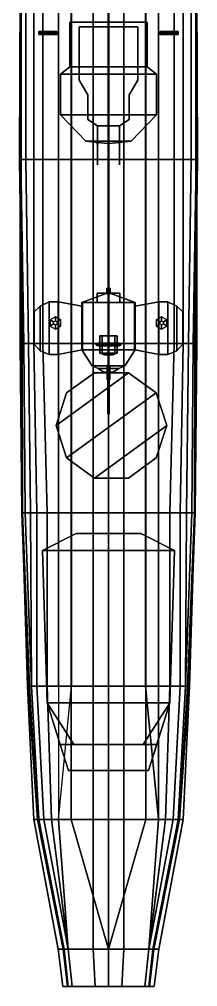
# Model space of a CAD drawing. Extents: x -5 to 5, y -53 to 52.
# Drawn here: x -5.1 to 5.1, y -52.8 to 2.7 of the extents above; entities that cross this region are included whole.
import ezdxf

# ---------------------------------------------------------------- set-up
doc = ezdxf.new("R2010")
doc.units = 0
doc.layers.get('0').update_dxf_attribs({"linetype": 'CONTINUOUS'})

msp = doc.modelspace()

# ---------------------------------------------------------------- linework, layer by layer
for points in [[(0.01, -12.79, 7.543), (-0.02, -12.79, 7.56), (-0.02, 9.19, 17.43), (0.01, 9.19, 17.41)], [(-0.02, -12.79, 7.56), (0.01, -12.79, 7.577), (0.01, 9.19, 17.45), (-0.02, 9.19, 17.43)], [(0.01, -12.79, 7.577), (0.01, -12.79, 7.543), (0.01, 9.19, 17.41), (0.01, 9.19, 17.45)], [(-0.02, -17.75, 10.64), (0.01, -17.75, 10.657), (0.01, 8.41, 24.03), (-0.02, 8.41, 24.01)], [(0.01, -17.75, 10.623), (-0.02, -17.75, 10.64), (-0.02, 8.41, 24.01), (0.01, 8.41, 23.99)], [(0.01, -17.75, 10.657), (0.01, -17.75, 10.623), (0.01, 8.41, 23.99), (0.01, 8.41, 24.03)], [(-5.05, 4.42, 1.33), (-5.05, 4.42, -0.8), (-5.1, -5.33, -0.59), (-5.05, -5.33, 1.33)], [(-5.05, 4.42, -0.8), (-5.01, 4.42, -1.13), (-5.01, -5.33, -1.25), (-5.1, -5.33, -0.59)], [(-5, 4.42, 2.83), (-5.05, 4.42, 1.33), (-5.05, -5.33, 1.33), (-5, -5.33, 2.83)], [(-5.01, 4.42, -1.13), (-4.73, 4.42, -1.77), (-4.73, -5.33, -1.85), (-5.01, -5.33, -1.25)], [(-2.14, 4.42, 2.95), (-5, 4.42, 2.83), (-5, -5.33, 2.83), (-2.14, -5.33, 2.95)], [(-4.73, 4.42, -1.77), (-4.27, 4.42, -2.2), (-4.27, -5.33, -2.24), (-4.73, -5.33, -1.85)], [(-4.27, 4.42, -2.2), (-3.75, 4.42, -2.44), (-3.75, -5.33, -2.48), (-4.27, -5.33, -2.24)], [(-3.75, 4.42, -2.44), (-2.86, 4.42, -2.7), (-2.86, -5.33, -2.74), (-3.75, -5.33, -2.48)], [(-2.86, 4.42, -2.7), (-2.12, 4.42, -2.82), (-2.12, -5.33, -2.85), (-2.86, -5.33, -2.74)], [(0, 4.42, 2.97), (-2.14, 4.42, 2.95), (-2.14, -5.33, 2.95), (0, -5.33, 2.97)], [(-2.12, 4.42, -2.82), (-0.87, 4.42, -2.9), (-0.87, -5.33, -2.95), (-2.12, -5.33, -2.85)], [(0, -5.33, -2.99), (-0.87, -5.33, -2.95), (-0.87, 4.42, -2.9), (0, 4.42, -2.91)], [(0, 4.42, -2.91), (0.87, 4.42, -2.9), (0.87, -5.33, -2.95), (0, -5.33, -2.99)], [(0, -5.33, 2.97), (2.14, -5.33, 2.95), (2.14, 4.42, 2.95), (0, 4.42, 2.97)], [(2.12, -5.33, -2.85), (0.87, -5.33, -2.95), (0.87, 4.42, -2.9), (2.12, 4.42, -2.82)], [(2.86, -5.33, -2.74), (2.12, -5.33, -2.85), (2.12, 4.42, -2.82), (2.86, 4.42, -2.7)], [(2.14, -5.33, 2.95), (5, -5.33, 2.83), (5, 4.42, 2.83), (2.14, 4.42, 2.95)], [(3.75, -5.33, -2.48), (2.86, -5.33, -2.74), (2.86, 4.42, -2.7), (3.75, 4.42, -2.44)], [(4.27, -5.33, -2.24), (3.75, -5.33, -2.48), (3.75, 4.42, -2.44), (4.27, 4.42, -2.2)], [(4.73, -5.33, -1.85), (4.27, -5.33, -2.24), (4.27, 4.42, -2.2), (4.73, 4.42, -1.77)], [(5.01, -5.33, -1.25), (4.73, -5.33, -1.85), (4.73, 4.42, -1.77), (5.01, 4.42, -1.13)], [(5, -5.33, 2.83), (5.05, -5.33, 1.33), (5.05, 4.42, 1.33), (5, 4.42, 2.83)], [(5.1, -5.33, -0.59), (5.01, -5.33, -1.25), (5.01, 4.42, -1.13), (5.05, 4.42, -0.8)], [(5.05, -5.33, 1.33), (5.1, -5.33, -0.59), (5.05, 4.42, -0.8), (5.05, 4.42, 1.33)], [(-2.22, -0.02, 5.29), (-2.22, 2.53, 5.29), (2.22, 2.53, 5.29), (2.22, -0.02, 5.29)], [(2.22, -0.02, 5.29), (2.22, 2.53, 5.29), (-2.22, 2.53, 5.29), (-2.22, -0.02, 5.29)], [(-2.22, 2.53, 5.29), (-2.22, -0.02, 5.29), (-2.22, -0.02, 6.31), (-2.22, 2.53, 6.31)], [(-2.22, 2.53, 6.31), (-2.22, -0.02, 6.31), (-2.22, -0.02, 5.29), (-2.22, 2.53, 5.29)], [(2.22, 2.53, 5.29), (-2.22, 2.53, 5.29), (-2.22, 2.53, 6.31), (2.22, 2.53, 6.31)], [(2.22, 2.53, 6.31), (-2.22, 2.53, 6.31), (-2.22, 2.53, 5.29), (2.22, 2.53, 5.29)], [(-1.67, 2.27, 5.29), (-1.67, 2.27, 2.94), (-1.67, -0.79, 2.94), (-1.67, -0.79, 5.29)], [(1.67, 2.27, 5.29), (1.67, 2.27, 2.94), (-1.67, 2.27, 2.94), (-1.67, 2.27, 5.29)], [(1.67, -0.79, 2.94), (1.67, 2.27, 2.94), (1.67, 2.27, 5.29), (1.67, -0.79, 5.29)], [(2.22, 2.53, 5.29), (2.22, -0.02, 5.29), (2.22, -0.02, 6.31), (2.22, 2.53, 6.31)], [(2.22, 2.53, 6.31), (2.22, -0.02, 6.31), (2.22, -0.02, 5.29), (2.22, 2.53, 5.29)], [(-3.99, 1.92, 6.24), (-3.99, 1.84, 6.32), (-3.99, 1.92, 6.4), (-3.99, 2, 6.32)], [(-3.99, 2, 6.32), (-3.99, 1.92, 6.4), (-2.88, 1.92, 6.4), (-2.96, 2, 6.32)], [(-3.99, 1.92, 6.24), (-3.99, 2, 6.32), (-2.96, 2, 6.32), (-3.04, 1.92, 6.24)], [(-3.99, 1.92, 6.4), (-3.99, 1.84, 6.32), (-2.96, 1.84, 6.32), (-2.88, 1.92, 6.4)], [(-3.99, 1.84, 6.32), (-3.99, 1.92, 6.24), (-3.04, 1.92, 6.24), (-2.96, 1.84, 6.32)], [(-2.96, 2, 2.83), (-3.04, 1.92, 2.83), (-3.04, 1.92, 6.24), (-2.96, 2, 6.32)], [(-3.04, 1.92, 2.83), (-2.96, 1.84, 2.83), (-2.96, 1.84, 6.32), (-3.04, 1.92, 6.24)], [(-2.88, 1.92, 2.83), (-2.96, 2, 2.83), (-2.96, 2, 6.32), (-2.88, 1.92, 6.4)], [(-2.96, 1.84, 2.83), (-2.88, 1.92, 2.83), (-2.88, 1.92, 6.4), (-2.96, 1.84, 6.32)], [(2.96, 2, 2.83), (2.88, 1.92, 2.83), (2.88, 1.92, 6.4), (2.96, 2, 6.32)], [(3.99, 1.92, 6.4), (3.99, 2, 6.32), (2.96, 2, 6.32), (2.88, 1.92, 6.4)], [(2.88, 1.92, 2.83), (2.96, 1.84, 2.83), (2.96, 1.84, 6.32), (2.88, 1.92, 6.4)], [(3.99, 1.84, 6.32), (3.99, 1.92, 6.4), (2.88, 1.92, 6.4), (2.96, 1.84, 6.32)], [(3.04, 1.92, 2.83), (2.96, 2, 2.83), (2.96, 2, 6.32), (3.04, 1.92, 6.24)], [(3.99, 2, 6.32), (3.99, 1.92, 6.24), (3.04, 1.92, 6.24), (2.96, 2, 6.32)], [(2.96, 1.84, 2.83), (3.04, 1.92, 2.83), (3.04, 1.92, 6.24), (2.96, 1.84, 6.32)], [(3.99, 1.92, 6.24), (3.99, 1.84, 6.32), (2.96, 1.84, 6.32), (3.04, 1.92, 6.24)], [(3.99, 1.92, 6.24), (3.99, 2, 6.32), (3.99, 1.92, 6.4), (3.99, 1.84, 6.32)], [(-2.74, -0.45, 5.29), (-2.22, -0.02, 5.29), (2.22, -0.02, 5.29), (2.74, -0.45, 5.29)], [(2.74, -0.45, 5.29), (2.22, -0.02, 5.29), (-2.22, -0.02, 5.29), (-2.74, -0.45, 5.29)], [(-2.22, -0.02, 6.31), (-2.74, -0.45, 6.31), (-2.74, -0.45, 5.29), (-2.22, -0.02, 5.29)], [(-2.22, -0.02, 5.29), (-2.74, -0.45, 5.29), (-2.74, -0.45, 6.31), (-2.22, -0.02, 6.31)], [(2.74, -2.78, 5.29), (2.74, -0.45, 5.29), (-2.74, -0.45, 5.29), (-2.74, -2.78, 5.29)], [(-2.74, -2.78, 5.29), (-2.74, -0.45, 5.29), (2.74, -0.45, 5.29), (2.74, -2.78, 5.29)], [(-2.74, -2.78, 6.31), (-2.74, -0.45, 6.31), (-2.74, -0.45, 5.29), (-2.74, -2.78, 5.29)], [(-2.74, -2.78, 5.29), (-2.74, -0.45, 5.29), (-2.74, -0.45, 6.31), (-2.74, -2.78, 6.31)], [(2.22, -0.02, 5.29), (2.74, -0.45, 5.29), (2.74, -0.45, 6.31), (2.22, -0.02, 6.31)], [(2.22, -0.02, 6.31), (2.74, -0.45, 6.31), (2.74, -0.45, 5.29), (2.22, -0.02, 5.29)], [(2.74, -2.78, 6.31), (2.74, -0.45, 6.31), (2.74, -0.45, 5.29), (2.74, -2.78, 5.29)], [(2.74, -2.78, 5.29), (2.74, -0.45, 5.29), (2.74, -0.45, 6.31), (2.74, -2.78, 6.31)], [(-1.67, -0.79, 5.29), (-1.67, -0.79, 2.94), (-1.18, -1.62, 2.94), (-1.18, -1.62, 5.29)], [(1.18, -1.62, 2.94), (1.67, -0.79, 2.94), (1.67, -0.79, 5.29), (1.18, -1.62, 5.29)], [(-1.18, -1.62, 5.29), (-1.18, -1.62, 2.94), (-1.18, -3.04, 2.94), (-1.18, -3.04, 5.29)], [(1.18, -3.04, 2.94), (1.18, -1.62, 2.94), (1.18, -1.62, 5.29), (1.18, -3.04, 5.29)], [(1.29, -4.29, 5.29), (2.74, -2.78, 5.29), (-2.74, -2.78, 5.29), (-1.29, -4.29, 5.29)], [(-1.29, -4.29, 5.29), (-2.74, -2.78, 5.29), (2.74, -2.78, 5.29), (1.29, -4.29, 5.29)], [(-1.29, -4.29, 5.29), (-2.74, -2.78, 5.29), (-2.74, -2.78, 6.31), (-1.29, -4.29, 6.31)], [(-1.29, -4.29, 6.31), (-2.74, -2.78, 6.31), (-2.74, -2.78, 5.29), (-1.29, -4.29, 5.29)], [(-1.18, -3.04, 5.29), (-1.18, -3.04, 2.94), (-0.63, -3.4, 2.94), (-0.63, -3.4, 5.29)], [(0.63, -3.4, 2.94), (1.18, -3.04, 2.94), (1.18, -3.04, 5.29), (0.63, -3.4, 5.29)], [(1.29, -4.29, 6.31), (2.74, -2.78, 6.31), (2.74, -2.78, 5.29), (1.29, -4.29, 5.29)], [(1.29, -4.29, 5.29), (2.74, -2.78, 5.29), (2.74, -2.78, 6.31), (1.29, -4.29, 6.31)], [(-0.63, -3.4, 5.29), (-0.63, -3.4, 2.94), (0.63, -3.4, 2.94), (0.63, -3.4, 5.29)], [(-0.63, -4.26, 5.29), (-0.63, -3.4, 5.29), (-0.63, -3.4, 2.97), (-0.63, -4.26, 2.97)], [(-0.63, -4.26, 2.97), (-0.63, -3.4, 2.97), (-0.63, -3.4, 5.29), (-0.63, -4.26, 5.29)], [(0.63, -4.26, 2.97), (0.63, -3.4, 2.97), (0.63, -3.4, 5.29), (0.63, -4.26, 5.29)], [(0.63, -4.26, 5.29), (0.63, -3.4, 5.29), (0.63, -3.4, 2.97), (0.63, -4.26, 2.97)], [(-0.05, -4.42, 5.29), (-1.29, -4.29, 5.29), (1.29, -4.29, 5.29), (0.05, -4.42, 5.29)], [(0.05, -4.42, 5.29), (1.29, -4.29, 5.29), (-1.29, -4.29, 5.29), (-0.05, -4.42, 5.29)], [(-0.05, -4.42, 6.31), (-1.29, -4.29, 6.31), (-1.29, -4.29, 5.29), (-0.05, -4.42, 5.29)], [(-0.05, -4.42, 5.29), (-1.29, -4.29, 5.29), (-1.29, -4.29, 6.31), (-0.05, -4.42, 6.31)], [(-0.58, -4.42, 5.29), (-0.68, -4.42, 5.29), (-0.68, -4.42, 6.31), (-0.58, -4.42, 6.31)], [(-0.58, -4.42, 6.31), (-0.68, -4.42, 6.31), (-0.68, -4.42, 5.29), (-0.58, -4.42, 5.29)], [(-0.63, -5.12, 5.29), (-0.63, -4.26, 5.29), (-0.63, -4.26, 4.55), (-0.63, -4.52, 4.97)], [(-0.63, -4.52, 4.97), (-0.63, -4.26, 4.55), (-0.63, -4.26, 5.29), (-0.63, -5.12, 5.29)], [(-0.63, -5.64, 5.29), (-0.63, -4.42, 5.29), (-0.63, -4.42, 5.46), (-0.63, -5.64, 5.46)], [(-0.63, -5.64, 5.46), (-0.63, -4.42, 5.46), (-0.63, -4.42, 5.29), (-0.63, -5.64, 5.29)], [(0.05, -4.42, 5.29), (-0.05, -4.42, 5.29), (-0.05, -4.42, 6.31), (0.05, -4.42, 6.31)], [(0.05, -4.42, 6.31), (-0.05, -4.42, 6.31), (-0.05, -4.42, 5.29), (0.05, -4.42, 5.29)], [(0.05, -4.42, 5.29), (1.29, -4.29, 5.29), (1.29, -4.29, 6.31), (0.05, -4.42, 6.31)], [(0.05, -4.42, 6.31), (1.29, -4.29, 6.31), (1.29, -4.29, 5.29), (0.05, -4.42, 5.29)], [(0.63, -5.12, 5.29), (0.63, -4.26, 5.29), (0.63, -4.26, 4.55), (0.63, -4.52, 4.97)], [(0.63, -4.52, 4.97), (0.63, -4.26, 4.55), (0.63, -4.26, 5.29), (0.63, -5.12, 5.29)], [(0.63, -5.64, 5.46), (0.63, -4.42, 5.46), (0.63, -4.42, 5.29), (0.63, -5.64, 5.29)], [(0.63, -5.64, 5.29), (0.63, -4.42, 5.29), (0.63, -4.42, 5.46), (0.63, -5.64, 5.46)], [(-5.05, -5.33, 1.33), (-5.1, -5.33, -0.59), (-4.95, -15.89, -0.84), (-5.05, -15.89, 1.33)], [(-5.1, -5.33, -0.59), (-5.01, -5.33, -1.25), (-4.84, -15.89, -1.25), (-4.95, -15.89, -0.84)], [(-5, -5.33, 2.83), (-5.05, -5.33, 1.33), (-5.05, -15.89, 1.33), (-5, -15.89, 2.83)], [(-5.01, -5.33, -1.25), (-4.73, -5.33, -1.85), (-4.58, -15.89, -1.71), (-4.84, -15.89, -1.25)], [(-2.14, -5.33, 2.95), (-5, -5.33, 2.83), (-5, -15.89, 2.83), (-2.14, -15.89, 2.95)], [(-4.73, -5.33, -1.85), (-4.27, -5.33, -2.24), (-4.27, -15.89, -2.01), (-4.58, -15.89, -1.71)], [(-4.27, -5.33, -2.24), (-3.75, -5.33, -2.48), (-3.75, -15.89, -2.31), (-4.27, -15.89, -2.01)], [(-3.75, -5.33, -2.48), (-2.86, -5.33, -2.74), (-2.86, -15.89, -2.62), (-3.75, -15.89, -2.31)], [(-2.86, -5.33, -2.74), (-2.12, -5.33, -2.85), (-2.12, -15.89, -2.81), (-2.86, -15.89, -2.62)], [(0, -5.33, 2.97), (-2.14, -5.33, 2.95), (-2.14, -15.89, 2.95), (0, -15.89, 2.97)], [(-2.12, -5.33, -2.85), (-0.87, -5.33, -2.95), (-0.87, -15.89, -2.95), (-2.12, -15.89, -2.81)], [(0, -15.89, -2.99), (-0.87, -15.89, -2.95), (-0.87, -5.33, -2.95), (0, -5.33, -2.99)], [(0, -5.33, -2.99), (0.87, -5.33, -2.95), (0.87, -15.89, -2.95), (0, -15.89, -2.99)], [(0, -15.89, 2.97), (2.14, -15.89, 2.95), (2.14, -5.33, 2.95), (0, -5.33, 2.97)], [(2.12, -15.89, -2.81), (0.87, -15.89, -2.95), (0.87, -5.33, -2.95), (2.12, -5.33, -2.85)], [(2.86, -15.89, -2.62), (2.12, -15.89, -2.81), (2.12, -5.33, -2.85), (2.86, -5.33, -2.74)], [(2.14, -15.89, 2.95), (5, -15.89, 2.83), (5, -5.33, 2.83), (2.14, -5.33, 2.95)], [(3.75, -15.89, -2.31), (2.86, -15.89, -2.62), (2.86, -5.33, -2.74), (3.75, -5.33, -2.48)], [(4.27, -15.89, -2.01), (3.75, -15.89, -2.31), (3.75, -5.33, -2.48), (4.27, -5.33, -2.24)], [(4.58, -15.89, -1.71), (4.27, -15.89, -2.01), (4.27, -5.33, -2.24), (4.73, -5.33, -1.85)], [(4.84, -15.89, -1.25), (4.58, -15.89, -1.71), (4.73, -5.33, -1.85), (5.01, -5.33, -1.25)], [(4.95, -15.89, -0.84), (4.84, -15.89, -1.25), (5.01, -5.33, -1.25), (5.1, -5.33, -0.59)], [(5.05, -15.89, 1.33), (4.95, -15.89, -0.84), (5.1, -5.33, -0.59), (5.05, -5.33, 1.33)], [(5, -15.89, 2.83), (5.05, -15.89, 1.33), (5.05, -5.33, 1.33), (5, -5.33, 2.83)], [(0.1, -12.92, 7.6), (0.1, -12.71, 7.6), (-0.1, -12.71, 7.6), (-0.1, -12.92, 7.6)], [(-0.1, -12.71, 7.6), (-0.1, -12.71, 5.28), (-0.1, -12.92, 5.49), (-0.1, -12.92, 7.6)], [(0.1, -12.71, 7.6), (0.1, -12.71, 5.28), (-0.1, -12.71, 5.28), (-0.1, -12.71, 7.6)], [(-0.1, -12.71, 5.28), (-0.1, -13.02, 5.28), (-0.1, -13.02, 5.49), (-0.1, -12.92, 5.49)], [(0.1, -12.71, 5.28), (0.1, -13.02, 5.28), (-0.1, -13.02, 5.28), (-0.1, -12.71, 5.28)], [(0.1, -12.92, 5.49), (0.1, -12.71, 5.28), (0.1, -12.71, 7.6), (0.1, -12.92, 7.6)], [(0.1, -13.02, 5.49), (0.1, -13.02, 5.28), (0.1, -12.71, 5.28), (0.1, -12.92, 5.49)], [(1.53, -13.54, 5.27), (0.14, -13.02, 5.27), (-0.14, -13.02, 5.27), (-1.53, -13.54, 5.27)], [(-1.53, -13.54, 5.27), (-0.14, -13.02, 5.27), (0.14, -13.02, 5.27), (1.53, -13.54, 5.27)], [(-1.53, -13.54, 5.27), (-0.14, -13.02, 5.27), (-0.14, -13.02, 6.29), (-1.53, -13.54, 6.29)], [(-1.53, -13.54, 6.29), (-0.14, -13.02, 6.29), (-0.14, -13.02, 5.27), (-1.53, -13.54, 5.27)], [(-0.65, -13.01, 3.84), (-0.65, -13.01, 2.94), (-0.65, -13.54, 2.94), (-0.65, -13.54, 3.84)], [(0.65, -13.01, 3.84), (0.65, -13.01, 2.94), (-0.65, -13.01, 2.94), (-0.65, -13.01, 3.84)], [(0.65, -13.54, 3.84), (0.65, -13.01, 3.84), (-0.65, -13.01, 3.84), (-0.65, -13.54, 3.84)], [(0.14, -13.02, 6.29), (-0.14, -13.02, 6.29), (-0.14, -13.02, 5.27), (0.14, -13.02, 5.27)], [(0.14, -13.02, 5.27), (-0.14, -13.02, 5.27), (-0.14, -13.02, 6.29), (0.14, -13.02, 6.29)], [(-0.1, -12.92, 7.6), (-0.1, -12.92, 5.49), (0.1, -12.92, 5.49), (0.1, -12.92, 7.6)], [(-0.1, -12.92, 5.49), (-0.1, -13.02, 5.49), (0.1, -13.02, 5.49), (0.1, -12.92, 5.49)], [(1.53, -13.54, 5.27), (0.14, -13.02, 5.27), (0.14, -13.02, 6.29), (1.53, -13.54, 6.29)], [(1.53, -13.54, 6.29), (0.14, -13.02, 6.29), (0.14, -13.02, 5.27), (1.53, -13.54, 5.27)], [(0.65, -13.54, 2.94), (0.65, -13.01, 2.94), (0.65, -13.01, 3.84), (0.65, -13.54, 3.84)], [(-3.91, -16.31, 5.27), (-3.91, -13.75, 5.27), (-4.26, -14.07, 5.27), (-4.26, -15.92, 5.27)], [(-4.26, -15.92, 5.27), (-4.26, -14.07, 5.27), (-3.91, -13.75, 5.27), (-3.91, -16.31, 5.27)], [(-3.91, -13.75, 5.27), (-4.26, -14.07, 5.27), (-4.26, -14.07, 6.29), (-3.91, -13.75, 6.29)], [(-3.91, -13.75, 6.29), (-4.26, -14.07, 6.29), (-4.26, -14.07, 5.27), (-3.91, -13.75, 5.27)], [(-3.91, -16.31, 5.27), (-3.91, -13.75, 5.27), (-3.4, -13.5, 5.27), (-3.4, -16.51, 5.27)], [(-3.4, -16.51, 5.27), (-3.4, -13.5, 5.27), (-3.91, -13.75, 5.27), (-3.91, -16.31, 5.27)], [(-3.4, -13.5, 6.29), (-3.91, -13.75, 6.29), (-3.91, -13.75, 5.27), (-3.4, -13.5, 5.27)], [(-3.4, -13.5, 5.27), (-3.91, -13.75, 5.27), (-3.91, -13.75, 6.29), (-3.4, -13.5, 6.29)], [(-2.89, -16.51, 5.27), (-2.89, -13.5, 5.27), (-3.4, -13.5, 5.27), (-3.4, -16.51, 5.27)], [(-3.4, -16.51, 5.27), (-3.4, -13.5, 5.27), (-2.89, -13.5, 5.27), (-2.89, -16.51, 5.27)], [(-2.89, -13.5, 5.27), (-3.4, -13.5, 5.27), (-3.4, -13.5, 6.29), (-2.89, -13.5, 6.29)], [(-2.89, -13.5, 6.29), (-3.4, -13.5, 6.29), (-3.4, -13.5, 5.27), (-2.89, -13.5, 5.27)], [(-1.53, -13.75, 6.29), (-2.89, -13.5, 6.29), (-2.89, -13.5, 5.27), (-1.53, -13.75, 5.27)], [(-1.53, -13.75, 5.27), (-2.89, -13.5, 5.27), (-2.89, -13.5, 6.29), (-1.53, -13.75, 6.29)], [(-2.89, -16.51, 5.27), (-2.89, -13.5, 5.27), (-1.53, -13.75, 5.27), (-1.53, -16.26, 5.27)], [(-1.53, -16.26, 5.27), (-1.53, -13.75, 5.27), (-2.89, -13.5, 5.27), (-2.89, -16.51, 5.27)], [(-1.53, -16.26, 5.27), (-1.53, -13.54, 5.27), (1.53, -13.54, 5.27), (1.53, -16.26, 5.27)], [(1.53, -16.26, 5.27), (1.53, -13.54, 5.27), (-1.53, -13.54, 5.27), (-1.53, -16.26, 5.27)], [(-1.53, -13.75, 6.29), (-1.53, -13.54, 6.29), (-1.53, -13.54, 5.27), (-1.53, -13.75, 5.27)], [(-1.53, -13.75, 5.27), (-1.53, -13.54, 5.27), (-1.53, -13.54, 6.29), (-1.53, -13.75, 6.29)], [(-1.48, -13.54, 5.27), (-1.48, -13.54, 2.94), (-1.48, -16.26, 2.94), (-1.48, -16.26, 5.27)], [(1.48, -13.54, 5.27), (1.48, -13.54, 2.94), (-1.48, -13.54, 2.94), (-1.48, -13.54, 5.27)], [(1.48, -16.26, 2.94), (1.48, -13.54, 2.94), (1.48, -13.54, 5.27), (1.48, -16.26, 5.27)], [(2.89, -16.51, 5.27), (2.89, -13.5, 5.27), (1.53, -13.75, 5.27), (1.53, -16.26, 5.27)], [(1.53, -16.26, 5.27), (1.53, -13.75, 5.27), (2.89, -13.5, 5.27), (2.89, -16.51, 5.27)], [(1.53, -13.75, 6.29), (2.89, -13.5, 6.29), (2.89, -13.5, 5.27), (1.53, -13.75, 5.27)], [(1.53, -13.75, 5.27), (2.89, -13.5, 5.27), (2.89, -13.5, 6.29), (1.53, -13.75, 6.29)], [(1.53, -13.75, 5.27), (1.53, -13.54, 5.27), (1.53, -13.54, 6.29), (1.53, -13.75, 6.29)], [(1.53, -13.75, 6.29), (1.53, -13.54, 6.29), (1.53, -13.54, 5.27), (1.53, -13.75, 5.27)], [(2.89, -16.51, 5.27), (2.89, -13.5, 5.27), (3.4, -13.5, 5.27), (3.4, -16.51, 5.27)], [(3.4, -16.51, 5.27), (3.4, -13.5, 5.27), (2.89, -13.5, 5.27), (2.89, -16.51, 5.27)], [(2.89, -13.5, 5.27), (3.4, -13.5, 5.27), (3.4, -13.5, 6.29), (2.89, -13.5, 6.29)], [(2.89, -13.5, 6.29), (3.4, -13.5, 6.29), (3.4, -13.5, 5.27), (2.89, -13.5, 5.27)], [(3.91, -16.31, 5.27), (3.91, -13.75, 5.27), (3.4, -13.5, 5.27), (3.4, -16.51, 5.27)], [(3.4, -16.51, 5.27), (3.4, -13.5, 5.27), (3.91, -13.75, 5.27), (3.91, -16.31, 5.27)], [(3.4, -13.5, 6.29), (3.91, -13.75, 6.29), (3.91, -13.75, 5.27), (3.4, -13.5, 5.27)], [(3.4, -13.5, 5.27), (3.91, -13.75, 5.27), (3.91, -13.75, 6.29), (3.4, -13.5, 6.29)], [(3.91, -16.31, 5.27), (3.91, -13.75, 5.27), (4.26, -14.07, 5.27), (4.26, -15.92, 5.27)], [(4.26, -15.92, 5.27), (4.26, -14.07, 5.27), (3.91, -13.75, 5.27), (3.91, -16.31, 5.27)], [(3.91, -13.75, 5.27), (4.26, -14.07, 5.27), (4.26, -14.07, 6.29), (3.91, -13.75, 6.29)], [(3.91, -13.75, 6.29), (4.26, -14.07, 6.29), (4.26, -14.07, 5.27), (3.91, -13.75, 5.27)], [(-4.26, -14.07, 6.29), (-4.26, -15.92, 6.29), (-4.26, -15.92, 5.27), (-4.26, -14.07, 5.27)], [(-4.26, -14.07, 5.27), (-4.26, -15.92, 5.27), (-4.26, -15.92, 6.29), (-4.26, -14.07, 6.29)], [(-4.26, -14.22, 5.27), (-4.26, -14.07, 5.27), (-4.26, -14.07, 2.9), (-4.26, -14.22, 2.9)], [(-4.26, -14.22, 2.9), (-4.26, -14.07, 2.9), (-4.26, -14.07, 5.27), (-4.26, -14.22, 5.27)], [(-4.26, -15.56, 3.73), (-4.26, -15.56, 3.56), (-4.26, -14.22, 4.88), (-4.26, -14.22, 5.05)], [(-4.26, -14.22, 5.05), (-4.26, -14.22, 4.88), (-4.26, -15.56, 3.56), (-4.26, -15.56, 3.73)], [(-4.26, -14.22, 3.59), (-4.26, -14.22, 3.76), (-4.26, -15.56, 5.08), (-4.26, -15.56, 4.91)], [(-4.26, -15.56, 4.91), (-4.26, -15.56, 5.08), (-4.26, -14.22, 3.76), (-4.26, -14.22, 3.59)], [(-3.144, -14.65, 6.2), (-3.04, -14.59, 6.2), (-3.04, -14.36, 5.27), (-3.343, -14.535, 5.27)], [(-3.04, -14.59, 6.2), (-2.936, -14.65, 6.2), (-2.737, -14.535, 5.27), (-3.04, -14.36, 5.27)], [(2.936, -14.65, 6.2), (3.04, -14.59, 6.2), (3.04, -14.36, 5.27), (2.737, -14.535, 5.27)], [(3.04, -14.59, 6.2), (3.144, -14.65, 6.2), (3.343, -14.535, 5.27), (3.04, -14.36, 5.27)], [(4.26, -14.07, 6.29), (4.26, -15.92, 6.29), (4.26, -15.92, 5.27), (4.26, -14.07, 5.27)], [(4.26, -14.07, 5.27), (4.26, -15.92, 5.27), (4.26, -15.92, 6.29), (4.26, -14.07, 6.29)], [(4.26, -14.22, 5.27), (4.26, -14.07, 5.27), (4.26, -14.07, 2.9), (4.26, -14.22, 2.9)], [(4.26, -14.22, 2.9), (4.26, -14.07, 2.9), (4.26, -14.07, 5.27), (4.26, -14.22, 5.27)], [(4.26, -14.22, 3.59), (4.26, -14.22, 3.76), (4.26, -15.56, 5.08), (4.26, -15.56, 4.91)], [(4.26, -15.56, 4.91), (4.26, -15.56, 5.08), (4.26, -14.22, 3.76), (4.26, -14.22, 3.59)], [(4.26, -15.56, 3.73), (4.26, -15.56, 3.56), (4.26, -14.22, 4.88), (4.26, -14.22, 5.05)], [(4.26, -14.22, 5.05), (4.26, -14.22, 4.88), (4.26, -15.56, 3.56), (4.26, -15.56, 3.73)], [(-4.26, -14.96, 5.27), (-4.26, -14.81, 5.27), (-4.26, -14.81, 2.9), (-4.26, -14.96, 2.9)], [(-4.26, -14.96, 2.9), (-4.26, -14.81, 2.9), (-4.26, -14.81, 5.27), (-4.26, -14.96, 5.27)], [(-3.144, -14.77, 6.2), (-3.144, -14.65, 6.2), (-3.343, -14.535, 5.27), (-3.343, -14.885, 5.27)], [(-3.04, -14.83, 6.2), (-3.144, -14.77, 6.2), (-3.343, -14.885, 5.27), (-3.04, -15.06, 5.27)], [(-2.936, -14.77, 6.2), (-3.04, -14.83, 6.2), (-3.04, -15.06, 5.27), (-2.737, -14.885, 5.27)], [(-2.936, -14.65, 6.2), (-2.936, -14.77, 6.2), (-2.737, -14.885, 5.27), (-2.737, -14.535, 5.27)], [(2.936, -14.77, 6.2), (2.936, -14.65, 6.2), (2.737, -14.535, 5.27), (2.737, -14.885, 5.27)], [(3.04, -14.83, 6.2), (2.936, -14.77, 6.2), (2.737, -14.885, 5.27), (3.04, -15.06, 5.27)], [(3.144, -14.77, 6.2), (3.04, -14.83, 6.2), (3.04, -15.06, 5.27), (3.343, -14.885, 5.27)], [(3.144, -14.65, 6.2), (3.144, -14.77, 6.2), (3.343, -14.885, 5.27), (3.343, -14.535, 5.27)], [(4.26, -14.96, 2.9), (4.26, -14.81, 2.9), (4.26, -14.81, 5.27), (4.26, -14.96, 5.27)], [(4.26, -14.96, 5.27), (4.26, -14.81, 5.27), (4.26, -14.81, 2.9), (4.26, -14.96, 2.9)], [(0.5, -15.44, 7.38), (-0.354, -15.44, 7.026), (-0.5, -15.44, 7.38), (0.354, -15.44, 7.734)], [(0.354, -15.44, 7.734), (-0.5, -15.44, 7.38), (-0.354, -15.44, 7.734), (0, -15.44, 7.88)], [(-0.5, -15.44, 7.38), (-0.354, -15.44, 7.026), (-0.354, -16.44, 7.026), (-0.5, -16.44, 7.38)], [(-0.354, -15.44, 7.734), (-0.5, -15.44, 7.38), (-0.5, -16.44, 7.38), (-0.354, -16.44, 7.734)], [(0.354, -15.44, 7.026), (0, -15.44, 6.88), (-0.354, -15.44, 7.026), (0.5, -15.44, 7.38)], [(-0.354, -15.44, 7.026), (0, -15.44, 6.88), (0, -16.44, 6.88), (-0.354, -16.44, 7.026)], [(0, -15.44, 7.88), (-0.354, -15.44, 7.734), (-0.354, -16.44, 7.734), (0, -16.44, 7.88)], [(0, -15.44, 6.88), (0.354, -15.44, 7.026), (0.354, -16.44, 7.026), (0, -16.44, 6.88)], [(0.354, -15.44, 7.734), (0, -15.44, 7.88), (0, -16.44, 7.88), (0.354, -16.44, 7.734)], [(0.354, -15.44, 7.026), (0.5, -15.44, 7.38), (0.5, -16.44, 7.38), (0.354, -16.44, 7.026)], [(0.5, -15.44, 7.38), (0.354, -15.44, 7.734), (0.354, -16.44, 7.734), (0.5, -16.44, 7.38)], [(-5, -15.89, 2.83), (-5.05, -15.89, 1.33), (-4.96, -25.6, 1.33), (-4.94, -25.6, 2.83)], [(-5.05, -15.89, 1.33), (-4.95, -15.89, -0.84), (-4.93, -25.6, -0.25), (-4.96, -25.6, 1.33)], [(-2.14, -15.89, 2.95), (-5, -15.89, 2.83), (-4.94, -25.6, 2.83), (-2.14, -25.6, 2.95)], [(-4.95, -15.89, -0.84), (-4.84, -15.89, -1.25), (-4.76, -25.6, -0.91), (-4.93, -25.6, -0.25)], [(-4.84, -15.89, -1.25), (-4.58, -15.89, -1.71), (-4.46, -25.6, -1.4), (-4.76, -25.6, -0.91)], [(-4.58, -15.89, -1.71), (-4.27, -15.89, -2.01), (-4.1, -25.6, -1.79), (-4.46, -25.6, -1.4)], [(-4.27, -15.89, -2.01), (-3.75, -15.89, -2.31), (-3.51, -25.6, -2.18), (-4.1, -25.6, -1.79)], [(-4.26, -15.71, 2.9), (-4.26, -15.56, 2.9), (-4.26, -15.56, 5.27), (-4.26, -15.71, 5.27)], [(-4.26, -15.71, 5.27), (-4.26, -15.56, 5.27), (-4.26, -15.56, 2.9), (-4.26, -15.71, 2.9)], [(-4.26, -15.92, 5.27), (-3.91, -16.31, 5.27), (-3.91, -16.31, 6.29), (-4.26, -15.92, 6.29)], [(-4.26, -15.92, 6.29), (-3.91, -16.31, 6.29), (-3.91, -16.31, 5.27), (-4.26, -15.92, 5.27)], [(-3.75, -15.89, -2.31), (-2.86, -15.89, -2.62), (-2.86, -25.6, -2.45), (-3.51, -25.6, -2.18)], [(-2.86, -15.89, -2.62), (-2.12, -15.89, -2.81), (-2.12, -25.6, -2.67), (-2.86, -25.6, -2.45)], [(0, -15.89, 2.97), (-2.14, -15.89, 2.95), (-2.14, -25.6, 2.95), (0, -25.6, 2.97)], [(-2.12, -15.89, -2.81), (-0.87, -15.89, -2.95), (-0.87, -25.6, -2.92), (-2.12, -25.6, -2.67)], [(0, -25.6, -2.99), (-0.87, -25.6, -2.92), (-0.87, -15.89, -2.95), (0, -15.89, -2.99)], [(-0.7, -15.99, 7.38), (-0.7, -15.89, 7.38), (-0.7, -15.915, 7.337), (-0.7, -15.965, 7.337)], [(-0.7, -15.965, 7.423), (-0.7, -15.915, 7.423), (-0.7, -15.89, 7.38), (-0.7, -15.99, 7.38)], [(-0.5, -15.89, 7.38), (-0.48, -15.915, 7.337), (-0.7, -15.915, 7.337), (-0.7, -15.89, 7.38)], [(-0.48, -15.915, 7.423), (-0.5, -15.89, 7.38), (-0.7, -15.89, 7.38), (-0.7, -15.915, 7.423)], [(-0.48, -15.915, 7.337), (-0.48, -15.965, 7.337), (-0.7, -15.965, 7.337), (-0.7, -15.915, 7.337)], [(-0.48, -15.965, 7.423), (-0.48, -15.915, 7.423), (-0.7, -15.915, 7.423), (-0.7, -15.965, 7.423)], [(-0.48, -15.965, 7.337), (-0.5, -15.99, 7.38), (-0.7, -15.99, 7.38), (-0.7, -15.965, 7.337)], [(-0.5, -15.99, 7.38), (-0.48, -15.965, 7.423), (-0.7, -15.965, 7.423), (-0.7, -15.99, 7.38)], [(-0.68, -15.94, 6.69), (-0.6, -15.86, 6.75), (-0.28, -15.86, 6.56), (-0.28, -15.94, 6.48)], [(-0.68, -15.94, 7.46), (-0.6, -16.02, 7.46), (-0.52, -15.94, 7.46), (-0.6, -15.86, 7.46)], [(-0.6, -15.86, 6.75), (-0.68, -15.94, 6.69), (-0.68, -15.94, 7.46), (-0.6, -15.86, 7.46)], [(-0.6, -16.02, 6.75), (-0.68, -15.94, 6.69), (-0.28, -15.94, 6.48), (-0.28, -16.02, 6.56)], [(-0.68, -15.94, 6.69), (-0.6, -16.02, 6.75), (-0.6, -16.02, 7.46), (-0.68, -15.94, 7.46)], [(-0.6, -15.86, 6.75), (-0.52, -15.94, 6.82), (-0.28, -15.94, 6.64), (-0.28, -15.86, 6.56)], [(-0.52, -15.94, 6.82), (-0.6, -15.86, 6.75), (-0.6, -15.86, 7.46), (-0.52, -15.94, 7.46)], [(-0.52, -15.94, 6.82), (-0.6, -16.02, 6.75), (-0.28, -16.02, 6.56), (-0.28, -15.94, 6.64)], [(-0.6, -16.02, 6.75), (-0.52, -15.94, 6.82), (-0.52, -15.94, 7.46), (-0.6, -16.02, 7.46)], [(0.28, -15.94, 6.64), (0.28, -15.86, 6.56), (-0.28, -15.86, 6.56), (-0.28, -15.94, 6.64)], [(0.28, -15.86, 6.56), (0.28, -15.94, 6.48), (-0.28, -15.94, 6.48), (-0.28, -15.86, 6.56)], [(0.28, -16.02, 6.56), (0.28, -15.94, 6.64), (-0.28, -15.94, 6.64), (-0.28, -16.02, 6.56)], [(0.28, -15.94, 6.48), (0.28, -16.02, 6.56), (-0.28, -16.02, 6.56), (-0.28, -15.94, 6.48)], [(-0.08, -15.94, 6.48), (0, -15.86, 6.56), (0, -15.82, 5.27), (-0.12, -15.94, 5.27)], [(0, -16.02, 6.56), (-0.08, -15.94, 6.48), (-0.12, -15.94, 5.27), (0, -16.06, 5.27)], [(0, -15.86, 6.56), (0.08, -15.94, 6.48), (0.12, -15.94, 5.27), (0, -15.82, 5.27)], [(0, -15.89, -2.99), (0.87, -15.89, -2.95), (0.87, -25.6, -2.92), (0, -25.6, -2.99)], [(0, -25.6, 2.97), (2.14, -25.6, 2.95), (2.14, -15.89, 2.95), (0, -15.89, 2.97)], [(0.08, -15.94, 6.48), (0, -16.02, 6.56), (0, -16.06, 5.27), (0.12, -15.94, 5.27)], [(0.52, -15.94, 6.82), (0.6, -15.86, 6.75), (0.28, -15.86, 6.56), (0.28, -15.94, 6.64)], [(0.6, -15.86, 6.75), (0.68, -15.94, 6.69), (0.28, -15.94, 6.48), (0.28, -15.86, 6.56)], [(0.6, -16.02, 6.75), (0.52, -15.94, 6.82), (0.28, -15.94, 6.64), (0.28, -16.02, 6.56)], [(0.68, -15.94, 6.69), (0.6, -16.02, 6.75), (0.28, -16.02, 6.56), (0.28, -15.94, 6.48)], [(0.5, -15.89, 7.38), (0.48, -15.915, 7.423), (0.7, -15.915, 7.423), (0.7, -15.89, 7.38)], [(0.48, -15.915, 7.337), (0.5, -15.89, 7.38), (0.7, -15.89, 7.38), (0.7, -15.915, 7.337)], [(0.48, -15.915, 7.423), (0.48, -15.965, 7.423), (0.7, -15.965, 7.423), (0.7, -15.915, 7.423)], [(0.48, -15.965, 7.337), (0.48, -15.915, 7.337), (0.7, -15.915, 7.337), (0.7, -15.965, 7.337)], [(0.48, -15.965, 7.423), (0.5, -15.99, 7.38), (0.7, -15.99, 7.38), (0.7, -15.965, 7.423)], [(0.5, -15.99, 7.38), (0.48, -15.965, 7.337), (0.7, -15.965, 7.337), (0.7, -15.99, 7.38)], [(0.52, -15.94, 7.46), (0.6, -16.02, 7.46), (0.68, -15.94, 7.46), (0.6, -15.86, 7.46)], [(0.6, -15.86, 6.75), (0.52, -15.94, 6.82), (0.52, -15.94, 7.46), (0.6, -15.86, 7.46)], [(0.52, -15.94, 6.82), (0.6, -16.02, 6.75), (0.6, -16.02, 7.46), (0.52, -15.94, 7.46)], [(0.68, -15.94, 6.69), (0.6, -15.86, 6.75), (0.6, -15.86, 7.46), (0.68, -15.94, 7.46)], [(0.6, -16.02, 6.75), (0.68, -15.94, 6.69), (0.68, -15.94, 7.46), (0.6, -16.02, 7.46)], [(0.7, -15.915, 7.423), (0.7, -15.965, 7.423), (0.7, -15.99, 7.38), (0.7, -15.89, 7.38)], [(0.7, -15.89, 7.38), (0.7, -15.99, 7.38), (0.7, -15.965, 7.337), (0.7, -15.915, 7.337)], [(2.12, -25.6, -2.67), (0.87, -25.6, -2.92), (0.87, -15.89, -2.95), (2.12, -15.89, -2.81)], [(2.86, -25.6, -2.45), (2.12, -25.6, -2.67), (2.12, -15.89, -2.81), (2.86, -15.89, -2.62)], [(2.14, -25.6, 2.95), (4.94, -25.6, 2.83), (5, -15.89, 2.83), (2.14, -15.89, 2.95)], [(3.51, -25.6, -2.18), (2.86, -25.6, -2.45), (2.86, -15.89, -2.62), (3.75, -15.89, -2.31)], [(4.1, -25.6, -1.79), (3.51, -25.6, -2.18), (3.75, -15.89, -2.31), (4.27, -15.89, -2.01)], [(4.26, -15.92, 5.27), (3.91, -16.31, 5.27), (3.91, -16.31, 6.29), (4.26, -15.92, 6.29)], [(4.26, -15.92, 6.29), (3.91, -16.31, 6.29), (3.91, -16.31, 5.27), (4.26, -15.92, 5.27)], [(4.46, -25.6, -1.4), (4.1, -25.6, -1.79), (4.27, -15.89, -2.01), (4.58, -15.89, -1.71)], [(4.26, -15.71, 5.27), (4.26, -15.56, 5.27), (4.26, -15.56, 2.9), (4.26, -15.71, 2.9)], [(4.26, -15.71, 2.9), (4.26, -15.56, 2.9), (4.26, -15.56, 5.27), (4.26, -15.71, 5.27)], [(4.76, -25.6, -0.91), (4.46, -25.6, -1.4), (4.58, -15.89, -1.71), (4.84, -15.89, -1.25)], [(4.93, -25.6, -0.25), (4.76, -25.6, -0.91), (4.84, -15.89, -1.25), (4.95, -15.89, -0.84)], [(4.96, -25.6, 1.33), (4.93, -25.6, -0.25), (4.95, -15.89, -0.84), (5.05, -15.89, 1.33)], [(4.94, -25.6, 2.83), (4.96, -25.6, 1.33), (5.05, -15.89, 1.33), (5, -15.89, 2.83)], [(-3.91, -16.31, 6.29), (-3.4, -16.51, 6.29), (-3.4, -16.51, 5.27), (-3.91, -16.31, 5.27)], [(-3.91, -16.31, 5.27), (-3.4, -16.51, 5.27), (-3.4, -16.51, 6.29), (-3.91, -16.31, 6.29)], [(-3.4, -16.51, 5.27), (-2.89, -16.51, 5.27), (-2.89, -16.51, 6.29), (-3.4, -16.51, 6.29)], [(-3.4, -16.51, 6.29), (-2.89, -16.51, 6.29), (-2.89, -16.51, 5.27), (-3.4, -16.51, 5.27)], [(-2.89, -16.51, 6.29), (-1.53, -16.26, 6.29), (-1.53, -16.26, 5.27), (-2.89, -16.51, 5.27)], [(-2.89, -16.51, 5.27), (-1.53, -16.26, 5.27), (-1.53, -16.26, 6.29), (-2.89, -16.51, 6.29)], [(-0.93, -17.17, 5.27), (-1.53, -16.26, 5.27), (1.53, -16.26, 5.27), (0.93, -17.17, 5.27)], [(0.93, -17.17, 5.27), (1.53, -16.26, 5.27), (-1.53, -16.26, 5.27), (-0.93, -17.17, 5.27)], [(-1.53, -16.26, 5.27), (-0.93, -17.17, 5.27), (-0.93, -17.17, 6.29), (-1.53, -16.26, 6.29)], [(-1.53, -16.26, 6.29), (-0.93, -17.17, 6.29), (-0.93, -17.17, 5.27), (-1.53, -16.26, 5.27)], [(-1.48, -16.26, 5.27), (-1.48, -16.26, 2.94), (1.48, -16.26, 2.94), (1.48, -16.26, 5.27)], [(-0.5, -16.44, 7.38), (-0.354, -16.44, 7.026), (-0.163, -16.54, 7.217), (-0.23, -16.54, 7.38)], [(-0.354, -16.44, 7.734), (-0.5, -16.44, 7.38), (-0.23, -16.54, 7.38), (-0.163, -16.54, 7.543)], [(-0.354, -16.44, 7.026), (0, -16.44, 6.88), (0, -16.54, 7.15), (-0.163, -16.54, 7.217)], [(0, -16.44, 7.88), (-0.354, -16.44, 7.734), (-0.163, -16.54, 7.543), (0, -16.54, 7.61)], [(0.163, -16.54, 7.217), (-0.23, -16.54, 7.38), (-0.163, -16.54, 7.217), (0, -16.54, 7.15)], [(0.23, -16.54, 7.38), (-0.163, -16.54, 7.543), (-0.23, -16.54, 7.38), (0.163, -16.54, 7.217)], [(0.163, -16.54, 7.543), (0, -16.54, 7.61), (-0.163, -16.54, 7.543), (0.23, -16.54, 7.38)], [(0, -16.44, 6.88), (0.354, -16.44, 7.026), (0.163, -16.54, 7.217), (0, -16.54, 7.15)], [(0.354, -16.44, 7.734), (0, -16.44, 7.88), (0, -16.54, 7.61), (0.163, -16.54, 7.543)], [(0.354, -16.44, 7.026), (0.5, -16.44, 7.38), (0.23, -16.54, 7.38), (0.163, -16.54, 7.217)], [(0.5, -16.44, 7.38), (0.354, -16.44, 7.734), (0.163, -16.54, 7.543), (0.23, -16.54, 7.38)], [(1.53, -16.26, 5.27), (0.93, -17.17, 5.27), (0.93, -17.17, 6.29), (1.53, -16.26, 6.29)], [(1.53, -16.26, 6.29), (0.93, -17.17, 6.29), (0.93, -17.17, 5.27), (1.53, -16.26, 5.27)], [(2.89, -16.51, 6.29), (1.53, -16.26, 6.29), (1.53, -16.26, 5.27), (2.89, -16.51, 5.27)], [(2.89, -16.51, 5.27), (1.53, -16.26, 5.27), (1.53, -16.26, 6.29), (2.89, -16.51, 6.29)], [(3.4, -16.51, 5.27), (2.89, -16.51, 5.27), (2.89, -16.51, 6.29), (3.4, -16.51, 6.29)], [(3.4, -16.51, 6.29), (2.89, -16.51, 6.29), (2.89, -16.51, 5.27), (3.4, -16.51, 5.27)], [(3.91, -16.31, 6.29), (3.4, -16.51, 6.29), (3.4, -16.51, 5.27), (3.91, -16.31, 5.27)], [(3.91, -16.31, 5.27), (3.4, -16.51, 5.27), (3.4, -16.51, 6.29), (3.91, -16.31, 6.29)], [(0.6, -17.33, 5.27), (0.93, -17.17, 5.27), (-0.93, -17.17, 5.27), (-0.6, -17.33, 5.27)], [(-0.6, -17.33, 5.27), (-0.93, -17.17, 5.27), (0.93, -17.17, 5.27), (0.6, -17.33, 5.27)], [(-0.93, -17.17, 6.29), (-0.6, -17.33, 6.29), (-0.6, -17.33, 5.27), (-0.93, -17.17, 5.27)], [(-0.93, -17.17, 5.27), (-0.6, -17.33, 5.27), (-0.6, -17.33, 6.29), (-0.93, -17.17, 6.29)], [(0, -17.09, 5.27), (-0.08, -17.17, 5.27), (-0.07, -17.95, 11.9), (0, -17.88, 11.9)], [(-0.08, -17.17, 5.27), (0, -17.25, 5.27), (0, -18.02, 11.9), (-0.07, -17.95, 11.9)], [(0.08, -17.17, 5.27), (0, -17.09, 5.27), (0, -17.88, 11.9), (0.07, -17.95, 11.9)], [(0, -17.25, 5.27), (0.08, -17.17, 5.27), (0.07, -17.95, 11.9), (0, -18.02, 11.9)], [(0.93, -17.17, 6.29), (0.6, -17.33, 6.29), (0.6, -17.33, 5.27), (0.93, -17.17, 5.27)], [(0.93, -17.17, 5.27), (0.6, -17.33, 5.27), (0.6, -17.33, 6.29), (0.93, -17.17, 6.29)], [(-2.395, -22.453, 3.64), (2.735, -18.727, 3.64), (1.15, -17.575, 3.64), (-3, -20.59, 3.64)], [(-3, -20.59, 3.64), (1.15, -17.575, 3.64), (-0.81, -17.575, 3.64), (-2.395, -18.727, 3.64)], [(-0.81, -17.575, 2.95), (-2.395, -18.727, 2.83), (-2.395, -18.727, 3.64), (-0.81, -17.575, 3.64)], [(1.15, -17.575, 2.95), (-0.81, -17.575, 2.95), (-0.81, -17.575, 3.64), (1.15, -17.575, 3.64)], [(0.27, -17.54, 5.27), (0.6, -17.33, 5.27), (-0.6, -17.33, 5.27), (-0.27, -17.54, 5.27)], [(-0.27, -17.54, 5.27), (-0.6, -17.33, 5.27), (0.6, -17.33, 5.27), (0.27, -17.54, 5.27)], [(-0.6, -17.33, 5.27), (-0.27, -17.54, 5.27), (-0.27, -17.54, 6.29), (-0.6, -17.33, 6.29)], [(-0.6, -17.33, 6.29), (-0.27, -17.54, 6.29), (-0.27, -17.54, 5.27), (-0.6, -17.33, 5.27)], [(0.27, -17.54, 6.29), (-0.27, -17.54, 6.29), (-0.27, -17.54, 5.27), (0.27, -17.54, 5.27)], [(0.27, -17.54, 5.27), (-0.27, -17.54, 5.27), (-0.27, -17.54, 6.29), (0.27, -17.54, 6.29)], [(-0.04, -19.95, 10.57), (0, -19.95, 10.61), (0, -17.759, 9.655), (-0.04, -17.68, 9.58)], [(0, -19.95, 10.53), (-0.04, -19.95, 10.57), (-0.04, -17.68, 9.58), (0, -17.749, 9.57)], [(0, -19.95, 10.61), (0.04, -19.95, 10.57), (0.04, -17.68, 9.58), (0, -17.759, 9.655)], [(0.04, -19.95, 10.57), (0, -19.95, 10.53), (0, -17.749, 9.57), (0.04, -17.68, 9.58)], [(0.6, -17.33, 5.27), (0.27, -17.54, 5.27), (0.27, -17.54, 6.29), (0.6, -17.33, 6.29)], [(0.6, -17.33, 6.29), (0.27, -17.54, 6.29), (0.27, -17.54, 5.27), (0.6, -17.33, 5.27)], [(2.735, -18.727, 2.83), (1.15, -17.575, 2.95), (1.15, -17.575, 3.64), (2.735, -18.727, 3.64)], [(0.07, -17.95, 11.9), (0, -17.88, 11.9), (-0.07, -17.95, 11.9), (0, -18.02, 11.9)], [(-2.395, -18.727, 2.83), (-3, -20.59, 2.83), (-3, -20.59, 3.64), (-2.395, -18.727, 3.64)], [(-0.81, -23.605, 3.64), (3.34, -20.59, 3.64), (2.735, -18.727, 3.64), (-2.395, -22.453, 3.64)], [(3.34, -20.59, 2.83), (2.735, -18.727, 2.83), (2.735, -18.727, 3.64), (3.34, -20.59, 3.64)], [(-0.04, -19.95, 10.57), (0, -19.95, 10.53), (0.04, -19.95, 10.57), (0, -19.95, 10.61)], [(-3, -20.59, 2.83), (-2.395, -22.453, 2.83), (-2.395, -22.453, 3.64), (-3, -20.59, 3.64)], [(1.15, -23.605, 3.64), (2.735, -22.453, 3.64), (3.34, -20.59, 3.64), (-0.81, -23.605, 3.64)], [(2.735, -22.453, 2.83), (3.34, -20.59, 2.83), (3.34, -20.59, 3.64), (2.735, -22.453, 3.64)], [(-2.395, -22.453, 2.83), (-0.81, -23.605, 2.95), (-0.81, -23.605, 3.64), (-2.395, -22.453, 3.64)], [(1.15, -23.605, 2.95), (2.735, -22.453, 2.83), (2.735, -22.453, 3.64), (1.15, -23.605, 3.64)], [(-0.81, -23.605, 2.95), (1.15, -23.605, 2.95), (1.15, -23.605, 3.64), (-0.81, -23.605, 3.64)], [(-4.94, -25.6, 2.83), (-4.96, -25.6, 1.33), (-4.59, -35.53, 1.33), (-4.63, -35.53, 2.88)], [(-4.96, -25.6, 1.33), (-4.93, -25.6, -0.25), (-4.52, -35.53, -0.12), (-4.59, -35.53, 1.33)], [(-2.14, -25.6, 2.95), (-4.94, -25.6, 2.83), (-4.63, -35.53, 2.88), (-2.14, -35.53, 3)], [(-4.93, -25.6, -0.25), (-4.76, -25.6, -0.91), (-4.41, -35.53, -0.47), (-4.52, -35.53, -0.12)], [(-4.76, -25.6, -0.91), (-4.46, -25.6, -1.4), (-4.41, -35.53, -0.47)], [(-4.46, -25.6, -1.4), (-4.1, -25.6, -1.79), (-4.1, -35.53, -1.01), (-4.41, -35.53, -0.47)], [(-4.1, -25.6, -1.79), (-3.51, -25.6, -2.18), (-3.51, -35.53, -1.48), (-4.1, -35.53, -1.01)], [(-3.51, -25.6, -2.18), (-2.86, -25.6, -2.45), (-2.86, -35.53, -1.87), (-3.51, -35.53, -1.48)], [(-2.86, -25.6, -2.45), (-2.12, -25.6, -2.67), (-2.12, -35.53, -2.23), (-2.86, -35.53, -1.87)], [(0, -25.6, 2.97), (-2.14, -25.6, 2.95), (-2.14, -35.53, 3), (0, -35.53, 3.03)], [(-2.12, -25.6, -2.67), (-0.87, -25.6, -2.92), (-0.87, -35.53, -2.71), (-2.12, -35.53, -2.23)], [(0, -35.53, -2.99), (-0.87, -35.53, -2.71), (-0.87, -25.6, -2.92), (0, -25.6, -2.99)], [(0, -25.6, -2.99), (0.87, -25.6, -2.92), (0.87, -35.53, -2.71), (0, -35.53, -2.99)], [(0, -35.53, 3.03), (2.14, -35.53, 3), (2.14, -25.6, 2.95), (0, -25.6, 2.97)], [(2.12, -35.53, -2.23), (0.87, -35.53, -2.71), (0.87, -25.6, -2.92), (2.12, -25.6, -2.67)], [(2.86, -35.53, -1.87), (2.12, -35.53, -2.23), (2.12, -25.6, -2.67), (2.86, -25.6, -2.45)], [(2.14, -35.53, 3), (4.63, -35.53, 2.88), (4.94, -25.6, 2.83), (2.14, -25.6, 2.95)], [(3.51, -35.53, -1.48), (2.86, -35.53, -1.87), (2.86, -25.6, -2.45), (3.51, -25.6, -2.18)], [(4.1, -35.53, -1.01), (3.51, -35.53, -1.48), (3.51, -25.6, -2.18), (4.1, -25.6, -1.79)], [(4.41, -35.53, -0.47), (4.1, -35.53, -1.01), (4.1, -25.6, -1.79), (4.46, -25.6, -1.4)], [(4.52, -35.53, -0.12), (4.41, -35.53, -0.47), (4.76, -25.6, -0.91), (4.93, -25.6, -0.25)], [(4.41, -35.53, -0.47), (4.41, -35.53, -0.47), (4.46, -25.6, -1.4), (4.76, -25.6, -0.91)], [(4.59, -35.53, 1.33), (4.52, -35.53, -0.12), (4.93, -25.6, -0.25), (4.96, -25.6, 1.33)], [(4.63, -35.53, 2.88), (4.59, -35.53, 1.33), (4.96, -25.6, 1.33), (4.94, -25.6, 2.83)], [(3.77, -27.76, 5.01), (1.85, -26.79, 5.01), (-1.85, -26.79, 5.01), (-3.77, -27.76, 5.01)], [(-1.85, -26.79, 5.01), (-1.85, -26.79, 2.94), (-3.77, -27.76, 2.94), (-3.77, -27.76, 5.01)], [(1.85, -26.79, 5.01), (1.85, -26.79, 2.94), (-1.85, -26.79, 2.94), (-1.85, -26.79, 5.01)], [(3.77, -27.76, 2.94), (1.85, -26.79, 2.94), (1.85, -26.79, 5.01), (3.77, -27.76, 5.01)], [(3.51, -36.5, 5.01), (3.77, -27.76, 5.01), (-3.77, -27.76, 5.01), (-3.51, -36.5, 5.01)], [(-3.77, -27.76, 5.01), (-3.77, -27.76, 2.94), (-3.51, -36.5, 2.94), (-3.51, -36.5, 5.01)], [(3.51, -36.5, 2.94), (3.77, -27.76, 2.94), (3.77, -27.76, 5.01), (3.51, -36.5, 5.01)], [(-4.63, -35.53, 2.88), (-4.59, -35.53, 1.33), (-4.07, -43.18, 0.04), (-4.27, -43.18, 3.02)], [(-2.14, -35.53, 3), (-4.63, -35.53, 2.88), (-4.27, -43.18, 3.02), (-2.14, -43.18, 3.1)], [(-4.59, -35.53, 1.33), (-4.52, -35.53, -0.12), (-4.07, -43.18, 0.04)], [(-4.52, -35.53, -0.12), (-4.41, -35.53, -0.47), (-3.99, -43.18, -0.16), (-4.07, -43.18, 0.04)], [(-4.41, -35.53, -0.47), (-4.1, -35.53, -1.01), (-3.7, -43.18, -0.48), (-3.99, -43.18, -0.16)], [(-4.1, -35.53, -1.01), (-3.51, -35.53, -1.48), (-3.26, -43.18, -0.76), (-3.7, -43.18, -0.48)], [(-3.51, -35.53, -1.48), (-2.86, -35.53, -1.87), (-2.86, -43.18, -0.91), (-3.26, -43.18, -0.76)], [(-2.12, -35.53, -2.23), (-0.87, -35.53, -2.71), (-0.87, -43.18, -1.48), (-2.86, -43.18, -0.91)], [(0, -35.53, 3.03), (-2.14, -35.53, 3), (-2.14, -43.18, 3.1), (0, -43.18, 3.13)], [(0, -43.18, -1.76), (-0.87, -43.18, -1.48), (-0.87, -35.53, -2.71), (0, -35.53, -2.99)], [(0, -35.53, -2.99), (0.87, -35.53, -2.71), (0.87, -43.18, -1.48), (0, -43.18, -1.76)], [(0, -43.18, 3.13), (2.14, -43.18, 3.1), (2.14, -35.53, 3), (0, -35.53, 3.03)], [(2.86, -43.18, -0.91), (0.87, -43.18, -1.48), (0.87, -35.53, -2.71), (2.12, -35.53, -2.23)], [(2.86, -43.18, -0.91), (2.86, -43.18, -0.91), (2.12, -35.53, -2.23), (2.86, -35.53, -1.87)], [(2.14, -43.18, 3.1), (4.27, -43.18, 3.02), (4.63, -35.53, 2.88), (2.14, -35.53, 3)], [(3.26, -43.18, -0.76), (2.86, -43.18, -0.91), (2.86, -35.53, -1.87), (3.51, -35.53, -1.48)], [(3.7, -43.18, -0.48), (3.26, -43.18, -0.76), (3.51, -35.53, -1.48), (4.1, -35.53, -1.01)], [(3.99, -43.18, -0.16), (3.7, -43.18, -0.48), (4.1, -35.53, -1.01), (4.41, -35.53, -0.47)], [(4.07, -43.18, 0.04), (3.99, -43.18, -0.16), (4.41, -35.53, -0.47), (4.52, -35.53, -0.12)], [(4.27, -43.18, 3.02), (4.07, -43.18, 0.04), (4.59, -35.53, 1.33), (4.63, -35.53, 2.88)], [(4.07, -43.18, 0.04), (4.07, -43.18, 0.04), (4.52, -35.53, -0.12), (4.59, -35.53, 1.33)], [(-3.51, -36.5, 5.01), (-3.51, -36.5, 2.94), (-1.99, -38.88, 2.94), (-1.99, -38.88, 5.01)], [(2.76, -38.88, 5.01), (3.51, -36.5, 5.01), (-3.51, -36.5, 5.01), (-2.76, -38.88, 5.01)], [(-2.76, -38.88, 5.01), (-3.51, -36.5, 5.01), (3.51, -36.5, 5.01), (2.76, -38.88, 5.01)], [(-3.51, -36.5, 5.01), (-3.51, -36.5, 5.01), (-2.76, -38.88, 5.01), (-2.29, -40.38, 5.93)], [(1.99, -38.88, 2.94), (3.51, -36.5, 2.94), (3.51, -36.5, 5.01), (1.99, -38.88, 5.01)], [(3.51, -36.5, 5.01), (3.51, -36.5, 5.01), (2.76, -38.88, 5.01), (2.29, -40.38, 5.93)], [(2.29, -40.38, 5.93), (2.76, -38.88, 5.01), (-2.76, -38.88, 5.01), (-2.29, -40.38, 5.93)], [(-2.29, -40.38, 5.93), (-2.76, -38.88, 5.01), (2.76, -38.88, 5.01), (2.29, -40.38, 5.93)], [(-1.99, -38.88, 5.01), (-1.99, -38.88, 2.94), (1.99, -38.88, 2.94), (1.99, -38.88, 5.01)], [(-4.27, -43.18, 3.02), (-4.07, -43.18, 0.04), (-2.59, -50.62, 0.25), (-2.88, -50.62, 3.24)], [(-2.14, -43.18, 3.1), (-4.27, -43.18, 3.02), (-2.88, -50.62, 3.24), (0, -50.62, 3.24)], [(-4.07, -43.18, 0.04), (-3.99, -43.18, -0.16), (-2.54, -50.62, 0.08), (-2.59, -50.62, 0.25)], [(-3.99, -43.18, -0.16), (-3.7, -43.18, -0.48), (-2.3, -50.62, -0.13), (-2.54, -50.62, 0.08)], [(-3.7, -43.18, -0.48), (-3.26, -43.18, -0.76), (-2.3, -50.62, -0.13)], [(-3.26, -43.18, -0.76), (-2.86, -43.18, -0.91), (-2.3, -50.62, -0.13)], [(-2.86, -43.18, -0.91), (-0.87, -43.18, -1.48), (-0.87, -50.62, -0.39), (-2.3, -50.62, -0.13)], [(0, -43.18, 3.13), (-2.14, -43.18, 3.1), (0, -50.62, 3.24), (0, -43.18, 3.13)], [(0, -50.62, -0.51), (-0.87, -50.62, -0.39), (-0.87, -43.18, -1.48), (0, -43.18, -1.76)], [(0, -50.62, 3.24), (2.88, -50.62, 3.24), (4.27, -43.18, 3.02), (2.14, -43.18, 3.1)], [(0, -43.18, -1.76), (0.87, -43.18, -1.48), (0.87, -50.62, -0.39), (0, -50.62, -0.51)], [(2.14, -43.18, 3.1), (0, -43.18, 3.13), (0, -50.62, 3.24), (2.14, -43.18, 3.1)], [(2.3, -50.62, -0.13), (0.87, -50.62, -0.39), (0.87, -43.18, -1.48), (2.86, -43.18, -0.91)], [(2.54, -50.62, 0.08), (2.3, -50.62, -0.13), (3.7, -43.18, -0.48), (3.99, -43.18, -0.16)], [(2.3, -50.62, -0.13), (2.3, -50.62, -0.13), (3.26, -43.18, -0.76), (3.7, -43.18, -0.48)], [(2.3, -50.62, -0.13), (2.3, -50.62, -0.13), (2.86, -43.18, -0.91), (3.26, -43.18, -0.76)], [(2.59, -50.62, 0.25), (2.54, -50.62, 0.08), (3.99, -43.18, -0.16), (4.07, -43.18, 0.04)], [(2.88, -50.62, 3.24), (2.59, -50.62, 0.25), (4.07, -43.18, 0.04), (4.27, -43.18, 3.02)], [(-2.88, -50.62, 3.24), (-2.59, -50.62, 0.25), (-2.35, -52.77, 0.497), (-2.61, -52.77, 3.24)], [(2.88, -50.62, 3.24), (-2.88, -50.62, 3.24), (-2.61, -52.77, 3.24), (2.61, -52.77, 3.24)], [(-2.59, -50.62, 0.25), (-2.54, -50.62, 0.08), (-2.3, -52.77, 0.341), (-2.35, -52.77, 0.497)], [(-2.54, -50.62, 0.08), (-2.3, -50.62, -0.13), (-2.08, -52.77, 0.149), (-2.3, -52.77, 0.341)], [(-2.3, -50.62, -0.13), (-0.87, -50.62, -0.39), (-0.77, -52.77, -0.09), (-2.08, -52.77, 0.149)], [(-0.87, -50.62, -0.39), (0, -50.62, -0.51), (0, -52.77, -0.2), (-0.77, -52.77, -0.09)], [(0, -50.62, -0.51), (0.87, -50.62, -0.39), (0.77, -52.77, -0.09), (0, -52.77, -0.2)], [(0.87, -50.62, -0.39), (2.3, -50.62, -0.13), (2.08, -52.77, 0.149), (0.77, -52.77, -0.09)], [(2.3, -50.62, -0.13), (2.54, -50.62, 0.08), (2.3, -52.77, 0.341), (2.08, -52.77, 0.149)], [(2.54, -50.62, 0.08), (2.59, -50.62, 0.25), (2.35, -52.77, 0.497), (2.3, -52.77, 0.341)], [(2.59, -50.62, 0.25), (2.88, -50.62, 3.24), (2.61, -52.77, 3.24), (2.35, -52.77, 0.497)], [(2.61, -52.77, 3.24), (-2.61, -52.77, 3.24), (-2.35, -52.77, 0.497), (2.35, -52.77, 0.497)], [(2.35, -52.77, 0.497), (-2.35, -52.77, 0.497), (-2.3, -52.77, 0.341), (2.3, -52.77, 0.341)], [(2.3, -52.77, 0.341), (-2.3, -52.77, 0.341), (-2.08, -52.77, 0.149), (2.08, -52.77, 0.149)], [(2.08, -52.77, 0.149), (-2.08, -52.77, 0.149), (-0.77, -52.77, -0.09), (0.77, -52.77, -0.09)], [(0.77, -52.77, -0.09), (-0.77, -52.77, -0.09), (0, -52.77, -0.2)]]:
    msp.add_3dface(points)

doc.saveas('drawing.dxf')
